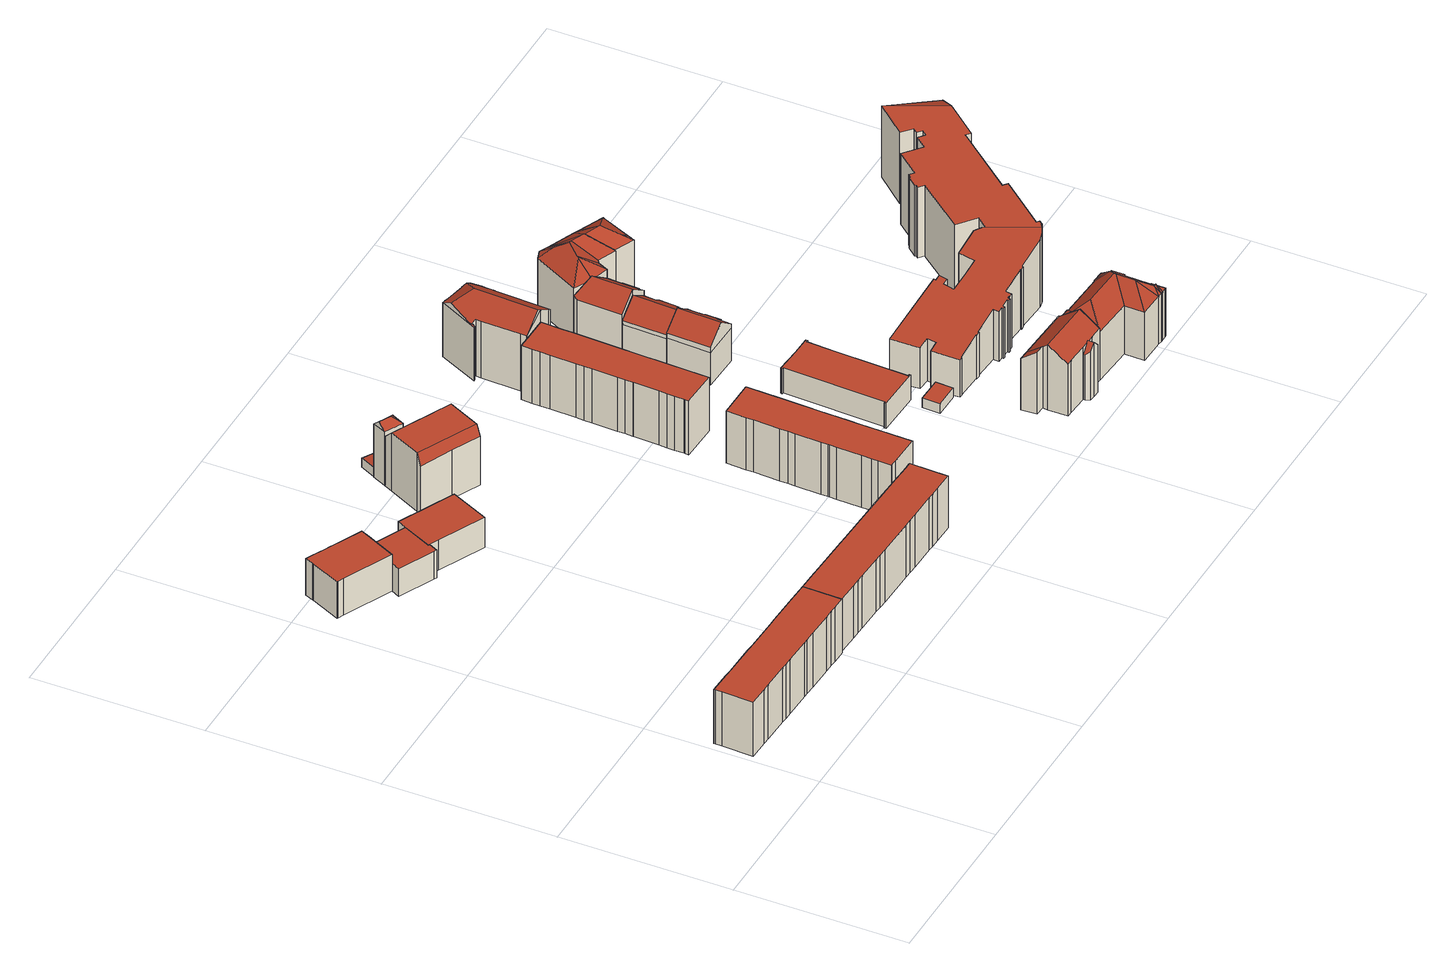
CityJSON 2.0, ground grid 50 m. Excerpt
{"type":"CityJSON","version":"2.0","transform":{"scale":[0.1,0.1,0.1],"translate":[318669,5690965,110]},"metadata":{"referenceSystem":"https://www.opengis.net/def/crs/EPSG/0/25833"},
"CityObjects":{
"building1":{"type":"Building","attributes":{"Dachtyp_tdc":"tdcPolyFlatRoof","Gemeindeschluessel":14713000,"Dachneigung":0,"QualitaetDacherkennung":54,"Geometrietyp2DReferenz":"3000","function":"31001_9998","roofType":"1000","measuredHeight":17.4},"geometry":[{"type":"MultiSurface","lod":"2","boundaries":[[[0,1,2,3]],[[1,4,5,2]],[[4,6,7,5]],[[6,8,9,7]],[[8,10,11,9]],[[10,12,13,11]],[[12,14,15,13]],[[14,16,17,15]],[[16,18,19,17]],[[18,20,21,19]],[[20,22,23,21]],[[22,24,25,23]],[[24,26,27,25]],[[26,28,29,27]],[[28,30,31,29]],[[30,32,33,31]],[[32,34,35,33]],[[34,36,37,35]],[[36,38,39,37]],[[38,40,41,39]],[[40,42,43,41]],[[40,38,36,34,32,30,28,26,24,22,20,18,16,14,12,10,8,6,4,1,0,44,45,46,42]],[[43,47,48,49,3,2,5,7,9,11,13,15,17,19,21,23,25,27,29,31,33,35,37,39,41]],[[42,46,47,43]],[[46,45,48,47]],[[45,44,49,48]],[[44,0,3,49]]],"semantics":{"surfaces":[{"type":"WallSurface"},{"type":"RoofSurface"},{"type":"GroundSurface"}],"values":[0,0,0,0,0,0,0,0,0,0,0,0,0,0,0,0,0,0,0,0,0,1,2,0,0,0,0]}}]},
"building2":{"type":"Building","attributes":{"Dachtyp_tdc":"tdcPolyFlatRoof","Gemeindeschluessel":14713000,"Dachneigung":0,"QualitaetDacherkennung":59,"Geometrietyp2DReferenz":"3000","function":"31001_9998","roofType":"1000","measuredHeight":11.8},"geometry":[{"type":"MultiSurface","lod":"2","boundaries":[[[50,51,52,53]],[[51,54,55,52]],[[54,56,57,55]],[[56,58,59,57]],[[58,60,61,59]],[[60,62,63,61]],[[62,64,65,63]],[[64,66,67,65]],[[66,68,69,67]],[[68,70,71,69]],[[70,72,73,71]],[[72,74,75,73]],[[74,50,53,75]],[[74,72,70,68,66,64,62,60,58,56,54,51,50]],[[53,52,55,57,59,61,63,65,67,69,71,73,75]]],"semantics":{"surfaces":[{"type":"WallSurface"},{"type":"RoofSurface"},{"type":"GroundSurface"}],"values":[0,0,0,0,0,0,0,0,0,0,0,0,0,1,2]}}]},
"building3":{"type":"Building","attributes":{"Dachtyp_tdc":"tdcPolyFlatRoof","Gemeindeschluessel":14713000,"Dachneigung":0,"QualitaetDacherkennung":65,"Geometrietyp2DReferenz":"3000","function":"31001_9998","roofType":"1000","measuredHeight":8.93},"geometry":[{"type":"MultiSurface","lod":"2","boundaries":[[[76,77,78,79]],[[77,80,81,78]],[[80,82,83,81]],[[82,84,85,83]],[[84,86,87,85]],[[86,88,89,87]],[[88,90,91,89]],[[90,92,93,91]],[[92,94,95,93]],[[94,76,79,95]],[[94,92,90,88,86,84,82,80,77,76]],[[79,78,81,83,85,87,89,91,93,95]]],"semantics":{"surfaces":[{"type":"WallSurface"},{"type":"RoofSurface"},{"type":"GroundSurface"}],"values":[0,0,0,0,0,0,0,0,0,0,1,2]}}]},
"building4":{"type":"Building","attributes":{"Dachtyp_tdc":"tdcPolyFlatRoof","Gemeindeschluessel":14713000,"Dachneigung":0,"QualitaetDacherkennung":61,"Geometrietyp2DReferenz":"3000","function":"31001_9998","roofType":"1000","measuredHeight":9.7},"geometry":[{"type":"MultiSurface","lod":"2","boundaries":[[[90,88,96,97]],[[88,86,98,96]],[[86,99,100,98]],[[99,101,102,100]],[[101,103,104,102]],[[103,105,106,104]],[[105,107,108,106]],[[107,90,97,108]],[[107,105,103,101,99,86,88,90]],[[97,96,98,100,102,104,106,108]]],"semantics":{"surfaces":[{"type":"WallSurface"},{"type":"RoofSurface"},{"type":"GroundSurface"}],"values":[0,0,0,0,0,0,0,0,1,2]}}]},
"building5":{"type":"Building","attributes":{"Dachtyp_tdc":"tdcPolyFlatRoof","Gemeindeschluessel":14713000,"Dachneigung":0,"QualitaetDacherkennung":49,"Geometrietyp2DReferenz":"3000","function":"31001_9998","roofType":"1000","measuredHeight":16.84},"geometry":[{"type":"MultiSurface","lod":"2","boundaries":[[[109,110,111,112]],[[110,113,114,111]],[[113,115,116,114]],[[115,117,118,116]],[[117,119,120,118]],[[119,121,122,120]],[[121,123,124,122]],[[123,125,126,124]],[[125,127,128,126]],[[127,129,130,128]],[[129,131,132,130]],[[131,42,133,132]],[[42,40,134,133]],[[40,135,136,134]],[[135,137,138,136]],[[137,139,140,138]],[[139,141,142,140]],[[141,143,144,142]],[[143,145,146,144]],[[145,147,148,146]],[[147,149,150,148]],[[149,151,152,150]],[[151,153,154,152]],[[153,155,156,154]],[[155,157,158,156]],[[157,109,112,158]],[[157,155,153,151,149,147,145,143,141,139,137,135,40,42,131,129,127,125,123,121,119,117,115,113,110,109]],[[112,111,114,116,118,120,122,124,126,128,130,132,133,134,136,138,140,142,144,146,148,150,152,154,156,158]]],"semantics":{"surfaces":[{"type":"WallSurface"},{"type":"RoofSurface"},{"type":"GroundSurface"}],"values":[0,0,0,0,0,0,0,0,0,0,0,0,0,0,0,0,0,0,0,0,0,0,0,0,0,0,1,2]}}]},
"building6":{"type":"Building","attributes":{"Gemeindeschluessel":14713000,"Geometrietyp2DReferenz":"3000","function":"31001_9998","roofType":"9999"},"children":["building6-1","building6-2"]},
"building6-1":{"type":"BuildingPart","attributes":{"Dachtyp_tdc":"tdcFreeFormRoof","Dachneigung":40.66,"QualitaetDacherkennung":10,"Geometrietyp2DReferenz":"3000","roofType":"5000","measuredHeight":19.08},"parents":["building6"],"geometry":[{"type":"MultiSurface","lod":"2","boundaries":[[[159,160,161,162,163]],[[160,164,165,161]],[[164,166,167,165]],[[166,168,169,167]],[[168,170,171,172,169]],[[170,168,166,173]],[[166,164,160,174,173]],[[174,159,170,173]],[[159,174,160]],[[162,161,165,167,169,172]],[[163,171,170,159]],[[163,162,172,171]]],"semantics":{"surfaces":[{"type":"WallSurface"},{"type":"RoofSurface"},{"type":"GroundSurface"},{"type":"ClosureSurface"}],"values":[0,0,0,0,0,1,1,1,0,2,0,3]}}]},
"building6-2":{"type":"BuildingPart","attributes":{"Dachtyp_tdc":"tdcCutGableRoof","Dachneigung":0.261,"QualitaetDacherkennung":41,"Geometrietyp2DReferenz":"3000","roofType":"9999","measuredHeight":18.91},"parents":["building6"],"geometry":[{"type":"MultiSurface","lod":"2","boundaries":[[[175,163,162,176]],[[171,177,178,172]],[[177,179,180,178]],[[179,181,182,180]],[[181,183,184,182]],[[183,185,186,184]],[[185,187,188,186]],[[187,189,190,188]],[[189,191,192,190]],[[191,193,194,192]],[[193,195,196,194]],[[195,197,198,196]],[[197,199,200,198]],[[199,201,202,200]],[[201,175,176,202]],[[189,187,185,183,181,179,177,171,163,175,201]],[[199,197,195,193,191]],[[201,199,191,189]],[[176,162,172,178,180,182,184,186,188,190,192,194,196,198,200,202]],[[172,162,163,171]]],"semantics":{"surfaces":[{"type":"WallSurface"},{"type":"RoofSurface"},{"type":"GroundSurface"},{"type":"ClosureSurface"}],"values":[0,0,0,0,0,0,0,0,0,0,0,0,0,0,0,1,1,1,2,3]}}]},
"building7":{"type":"Building","attributes":{"Gemeindeschluessel":14713000,"Dachtyp_tdc":"tdcPolyFlatRoof","Dachneigung":3.75,"QualitaetDacherkennung":51,"Geometrietyp2DReferenz":"3000","function":"31001_9998","roofType":"2100","measuredHeight":2.91},"geometry":[{"type":"MultiSurface","lod":"2","boundaries":[[[203,204,205,206]],[[204,207,208,205]],[[207,209,210,208]],[[209,203,206,210]],[[209,207,204,203]],[[206,205,208,210]]],"semantics":{"surfaces":[{"type":"WallSurface"},{"type":"RoofSurface"},{"type":"GroundSurface"}],"values":[0,0,0,0,1,2]}}]},
"building8":{"type":"Building","attributes":{"Dachtyp_tdc":"tdcPolyFlatRoof","Gemeindeschluessel":14713000,"Dachneigung":0,"QualitaetDacherkennung":71,"Geometrietyp2DReferenz":"3000","function":"31001_9998","roofType":"1000","measuredHeight":16.84},"geometry":[{"type":"MultiSurface","lod":"2","boundaries":[[[211,212,213,214]],[[212,215,216,213]],[[215,217,218,216]],[[217,219,220,218]],[[219,221,222,220]],[[221,223,224,222]],[[223,225,226,224]],[[225,227,228,226]],[[227,229,230,228]],[[229,231,232,230]],[[231,233,234,232]],[[233,235,236,234]],[[235,237,238,236]],[[237,239,240,238]],[[239,241,242,240]],[[241,243,244,242]],[[243,245,246,244]],[[245,247,248,246]],[[247,249,250,248]],[[249,251,252,250]],[[251,253,254,252]],[[253,255,256,254]],[[255,257,258,256]],[[257,259,260,258]],[[259,261,262,260]],[[261,263,264,262]],[[263,211,214,264]],[[263,261,259,257,255,253,251,249,247,245,243,241,239,237,235,233,231,229,227,225,223,221,219,217,215,212,211]],[[214,213,216,218,220,222,224,226,228,230,232,234,236,238,240,242,244,246,248,250,252,254,256,258,260,262,264]]],"semantics":{"surfaces":[{"type":"WallSurface"},{"type":"RoofSurface"},{"type":"GroundSurface"}],"values":[0,0,0,0,0,0,0,0,0,0,0,0,0,0,0,0,0,0,0,0,0,0,0,0,0,0,0,1,2]}}]},
"building9":{"type":"Building","attributes":{"Dachtyp_tdc":"tdcPolyFlatRoof","Gemeindeschluessel":14713000,"Dachneigung":0,"QualitaetDacherkennung":71,"Geometrietyp2DReferenz":"3000","function":"31001_9998","roofType":"1000","measuredHeight":17.45},"geometry":[{"type":"MultiSurface","lod":"2","boundaries":[[[265,266,267,268]],[[266,269,270,267]],[[269,271,272,270]],[[271,273,274,272]],[[273,275,276,274]],[[275,277,278,276]],[[277,279,280,278]],[[279,281,282,280]],[[281,283,284,282]],[[283,285,286,284]],[[285,287,288,286]],[[287,289,290,288]],[[289,291,292,290]],[[291,293,294,292]],[[293,295,296,294]],[[295,297,298,296]],[[297,299,300,298]],[[299,301,302,300]],[[301,303,304,302]],[[303,305,306,304]],[[305,307,308,306]],[[307,309,310,308]],[[309,311,312,310]],[[311,313,314,312]],[[313,315,316,314]],[[315,317,318,316]],[[317,319,320,318]],[[319,265,268,320]],[[319,317,315,313,311,309,307,305,303,301,299,297,295,293,291,289,287,285,283,281,279,277,275,273,271,269,266,265]],[[268,267,270,272,274,276,278,280,282,284,286,288,290,292,294,296,298,300,302,304,306,308,310,312,314,316,318,320]]],"semantics":{"surfaces":[{"type":"WallSurface"},{"type":"RoofSurface"},{"type":"GroundSurface"}],"values":[0,0,0,0,0,0,0,0,0,0,0,0,0,0,0,0,0,0,0,0,0,0,0,0,0,0,0,0,1,2]}}]},
"building10":{"type":"Building","attributes":{"Dachtyp_tdc":"tdcFreeFormRoof","Gemeindeschluessel":14713000,"Dachneigung":32.91,"QualitaetDacherkennung":65,"Geometrietyp2DReferenz":"3000","function":"31001_9998","roofType":"5000","measuredHeight":22.6},"geometry":[{"type":"MultiSurface","lod":"2","boundaries":[[[321,322,323,324]],[[322,325,326,323]],[[325,327,328,326]],[[327,329,330,328]],[[329,331,332,330]],[[331,333,334,332]],[[333,335,336,334]],[[335,337,338,336]],[[337,339,340,338]],[[339,341,342,340]],[[341,343,344,342]],[[343,345,346,344]],[[345,347,348,346]],[[347,349,350,348]],[[349,351,352,350]],[[351,353,354,352]],[[353,355,356,354]],[[355,357,358,356]],[[357,359,360,358]],[[359,361,362,360]],[[361,363,364,362]],[[363,365,366,364]],[[365,367,368,366]],[[367,321,324,368]],[[369,365,363,361,359,357,355,370,371]],[[370,353,351,349,347,345,343,341,339,337,372,371]],[[333,331,329,327,325,322,321,367,369,371,372,335]],[[337,335,372]],[[367,365,369]],[[355,353,370]],[[324,323,326,328,330,332,334,336,338,340,342,344,346,348,350,352,354,356,358,360,362,364,366,368]]],"semantics":{"surfaces":[{"type":"WallSurface"},{"type":"RoofSurface"},{"type":"GroundSurface"}],"values":[0,0,0,0,0,0,0,0,0,0,0,0,0,0,0,0,0,0,0,0,0,0,0,0,1,1,1,0,0,0,2]}}]},
"building11":{"type":"Building","attributes":{"Dachtyp_tdc":"tdcPolyFlatRoof","Gemeindeschluessel":14713000,"Dachneigung":0,"QualitaetDacherkennung":30,"Geometrietyp2DReferenz":"3000","function":"31001_9998","roofType":"1000","measuredHeight":8.12},"geometry":[{"type":"MultiSurface","lod":"2","boundaries":[[[373,374,375,376]],[[374,377,378,375]],[[377,379,380,378]],[[379,381,382,380]],[[381,383,384,382]],[[383,385,386,384]],[[385,387,388,386]],[[387,389,390,388]],[[389,391,392,390]],[[391,393,394,392]],[[393,395,396,394]],[[395,397,398,396]],[[397,399,400,398]],[[399,373,376,400]],[[399,397,395,393,391,389,387,385,383,381,379,377,374,373]],[[376,375,378,380,382,384,386,388,390,392,394,396,398,400]]],"semantics":{"surfaces":[{"type":"WallSurface"},{"type":"RoofSurface"},{"type":"GroundSurface"}],"values":[0,0,0,0,0,0,0,0,0,0,0,0,0,0,1,2]}}]},
"building12":{"type":"Building","attributes":{"Dachtyp_tdc":"tdcPolyFlatRoof","Gemeindeschluessel":14713000,"Dachneigung":0,"QualitaetDacherkennung":0,"Geometrietyp2DReferenz":"3000","BezugspunktDach":"2000","function":"31001_9998","measuredHeight":3},"geometry":[{"type":"MultiSurface","lod":"2","boundaries":[[[401,402,403,404]],[[404,403,405,406]],[[403,402,407,405]],[[402,401,408,407]],[[401,404,406,408]],[[406,405,407,408]]],"semantics":{"surfaces":[{"type":"RoofSurface"},{"type":"WallSurface"},{"type":"GroundSurface"}],"values":[0,1,1,1,1,2]}}]},
"building13":{"type":"Building","attributes":{"Dachtyp_tdc":"tdcFreeFormRoof","Gemeindeschluessel":14713000,"Dachneigung":37.5,"QualitaetDacherkennung":59,"Geometrietyp2DReferenz":"3000","function":"31001_9998","roofType":"5000","measuredHeight":16.28},"geometry":[{"type":"MultiSurface","lod":"2","boundaries":[[[409,410,411,412]],[[410,413,414,411]],[[413,415,416,414]],[[415,417,418,416]],[[417,419,420,418]],[[419,421,422,420]],[[421,423,424,422]],[[423,425,426,424]],[[425,427,428,426]],[[427,409,412,428]],[[429,430,431,432,433,434,435,419,417,436]],[[432,437,438,433]],[[423,434,433,438,425]],[[425,438,437,427]],[[427,437,432,431,409]],[[413,429,436,415]],[[415,436,417]],[[421,435,434,423]],[[419,435,421]],[[409,431,430,410]],[[410,430,429,413]],[[412,411,414,416,418,420,422,424,426,428]]],"semantics":{"surfaces":[{"type":"WallSurface"},{"type":"RoofSurface"},{"type":"GroundSurface"}],"values":[0,0,0,0,0,0,0,0,0,0,1,1,0,0,0,0,0,0,0,0,0,2]}}]},
"building14":{"type":"Building","attributes":{"Gemeindeschluessel":14713000,"Geometrietyp2DReferenz":"3000","function":"31001_9998","roofType":"9999"},"children":["building14-1","building14-2","building14-3"]},
"building14-1":{"type":"BuildingPart","attributes":{"Dachtyp_tdc":"tdcPolyFlatRoof","Dachneigung":36.32,"QualitaetDacherkennung":71,"Geometrietyp2DReferenz":"3000","roofType":"2100","measuredHeight":19.84},"parents":["building14"],"geometry":[{"type":"MultiSurface","lod":"2","boundaries":[[[439,440,441,442]],[[440,443,444,441]],[[445,446,447,448,449]],[[446,439,442,447]],[[446,445,443,440,439]],[[442,441,444,448,447]],[[449,443,445]],[[449,448,444,443]]],"semantics":{"surfaces":[{"type":"WallSurface"},{"type":"RoofSurface"},{"type":"GroundSurface"},{"type":"ClosureSurface"}],"values":[0,0,0,0,1,2,0,3]}}]},
"building14-2":{"type":"BuildingPart","attributes":{"Dachtyp_tdc":"tdcGableRoof","Dachneigung":36,"QualitaetDacherkennung":80,"Geometrietyp2DReferenz":"3000","roofType":"3100","measuredHeight":20.94},"parents":["building14"],"geometry":[{"type":"MultiSurface","lod":"2","boundaries":[[[450,451,452]],[[450,453,454,451]],[[453,455,456,454]],[[455,457,458,456]],[[457,449,448,458]],[[443,459,460,444]],[[459,461,462,460]],[[461,463,464,462]],[[463,465,466,464]],[[465,467,468,466]],[[467,469,468]],[[463,461,459,443,449,457]],[[457,455,453,450,470,471,472,467,465,463]],[[473,451,454,456,458,448,444,460,462,464,466,468]],[[450,452,470]],[[472,469,467]],[[452,451,473,471,470]],[[471,473,468,469,472]],[[443,444,448,449]]],"semantics":{"surfaces":[{"type":"WallSurface"},{"type":"RoofSurface"},{"type":"GroundSurface"},{"type":"ClosureSurface"}],"values":[0,0,0,0,0,0,0,0,0,0,0,1,1,2,0,0,3,3,3]}}]},
"building14-3":{"type":"BuildingPart","attributes":{"Dachtyp_tdc":"tdcFreeFormRoof","Dachneigung":50.4,"QualitaetDacherkennung":18,"Geometrietyp2DReferenz":"3000","roofType":"5000","measuredHeight":17.48},"parents":["building14"],"geometry":[{"type":"MultiSurface","lod":"2","boundaries":[[[474,452,451,475]],[[469,476,477,468]],[[476,478,479,477]],[[478,480,481,479]],[[480,482,483,481]],[[482,484,485,483]],[[484,474,475,485]],[[480,478,476,469,472,486]],[[486,470,452,474,484,482,480]],[[475,451,473,468,477,479,481,483,485]],[[471,470,486]],[[473,451,452,470,471]],[[472,471,486]],[[469,468,473,471,472]]],"semantics":{"surfaces":[{"type":"WallSurface"},{"type":"RoofSurface"},{"type":"GroundSurface"},{"type":"ClosureSurface"}],"values":[0,0,0,0,0,0,0,1,1,2,0,3,0,3]}}]},
"building15":{"type":"Building","attributes":{"Dachtyp_tdc":"tdcFreeFormRoof","Gemeindeschluessel":14713000,"Dachneigung":35.67,"QualitaetDacherkennung":76,"Geometrietyp2DReferenz":"3000","function":"31001_9998","roofType":"5000","measuredHeight":15.91},"geometry":[{"type":"MultiSurface","lod":"2","boundaries":[[[487,488,489,490]],[[488,491,492,489]],[[491,493,494,492]],[[493,495,496,494]],[[495,497,498,496]],[[497,499,500,498]],[[499,501,502,500]],[[501,503,504,502]],[[503,505,506,504]],[[505,507,508,506]],[[507,509,510,508]],[[509,511,512,510]],[[511,487,490,512]],[[513,514,515,516]],[[517,518,519,497,495,520,521,522,523,524,516,515,525]],[[503,517,525,505]],[[505,525,515,514,507]],[[509,513,516,524,511]],[[511,524,523,487]],[[487,523,522,488]],[[488,522,521,491]],[[491,521,520,493]],[[493,520,495]],[[499,519,518,501]],[[497,519,499]],[[501,518,517,503]],[[507,514,513,509]],[[490,489,492,494,496,498,500,502,504,506,508,510,512]]],"semantics":{"surfaces":[{"type":"WallSurface"},{"type":"RoofSurface"},{"type":"GroundSurface"}],"values":[0,0,0,0,0,0,0,0,0,0,0,0,0,1,1,0,0,0,0,0,0,0,0,0,0,0,0,2]}}]},
"building16":{"type":"Building","attributes":{"Gemeindeschluessel":14713000,"Geometrietyp2DReferenz":"3000","function":"31001_9998","roofType":"9999"},"children":["building16-1","building16-2"]},
"building16-1":{"type":"BuildingPart","attributes":{"Dachtyp_tdc":"tdcGableRoof","Dachneigung":36.3,"QualitaetDacherkennung":80,"Geometrietyp2DReferenz":"3000","roofType":"3100","measuredHeight":17.96},"parents":["building16"],"geometry":[{"type":"MultiSurface","lod":"2","boundaries":[[[526,527,528,529]],[[527,530,531,528]],[[530,532,533,531]],[[532,534,535,533]],[[534,536,537,535]],[[536,538,539,537]],[[538,540,541,539]],[[540,542,543,541]],[[542,544,545,543]],[[538,536,534,532,530]],[[530,527,526,544,542,540,538]],[[545,529,528,531,533,535,537,539,541,543]],[[529,545,544,526]]],"semantics":{"surfaces":[{"type":"WallSurface"},{"type":"RoofSurface"},{"type":"GroundSurface"},{"type":"ClosureSurface"}],"values":[0,0,0,0,0,0,0,0,0,1,1,2,3]}}]},
"building16-2":{"type":"BuildingPart","attributes":{"Dachtyp_tdc":"tdcPolyFlatRoof","Dachneigung":36.83,"QualitaetDacherkennung":93,"Geometrietyp2DReferenz":"3000","roofType":"2100","measuredHeight":13.8},"parents":["building16"],"geometry":[{"type":"MultiSurface","lod":"2","boundaries":[[[544,546,547,545]],[[546,548,549,547]],[[548,526,529,549]],[[526,548,546,544]],[[545,547,549,529]],[[544,545,529,526]]],"semantics":{"surfaces":[{"type":"WallSurface"},{"type":"RoofSurface"},{"type":"GroundSurface"},{"type":"ClosureSurface"}],"values":[0,0,0,1,2,3]}}]},
"building17":{"type":"Building","attributes":{"Dachtyp_tdc":"tdcFreeFormRoof","Gemeindeschluessel":14713000,"Dachneigung":34.65,"QualitaetDacherkennung":16,"Geometrietyp2DReferenz":"3000","function":"31001_9998","roofType":"5000","measuredHeight":21.67},"geometry":[{"type":"MultiSurface","lod":"2","boundaries":[[[550,551,552,553]],[[551,554,555,552]],[[554,556,557,555]],[[556,558,559,557]],[[558,560,561,559]],[[560,562,563,561]],[[562,564,565,563]],[[564,566,567,565]],[[566,568,569,567]],[[568,570,571,569]],[[570,572,573,571]],[[572,574,575,573]],[[574,576,577,575]],[[576,578,579,577]],[[578,580,581,579]],[[580,582,583,581]],[[582,584,585,583]],[[584,586,587,585]],[[586,588,589,587]],[[588,550,553,589]],[[590,591,588,586]],[[592,593,590,586,584]],[[594,592,584,582]],[[595,594,582,580]],[[596,597,598,599,595,580,578]],[[596,578,576]],[[597,596,576,574]],[[598,597,574,572]],[[600,599,598,572,570]],[[601,600,570,568]],[[601,568,566]],[[564,601,566]],[[564,600,601]],[[564,599,600]],[[562,599,564]],[[562,595,599]],[[562,594,595]],[[560,594,562]],[[560,592,594]],[[558,592,560]],[[558,593,592]],[[556,593,558]],[[593,556,602]],[[602,556,554]],[[603,591,590,593,602,554,551]],[[603,551,550]],[[591,603,550,588]],[[553,552,555,557,559,561,563,565,567,569,571,573,575,577,579,581,583,585,587,589]]],"semantics":{"surfaces":[{"type":"WallSurface"},{"type":"RoofSurface"},{"type":"GroundSurface"}],"values":[0,0,0,0,0,0,0,0,0,0,0,0,0,0,0,0,0,0,0,0,1,1,1,1,1,1,1,1,1,1,1,1,1,1,1,1,1,1,1,1,1,1,1,1,1,1,1,2]}}]},
"building18":{"type":"Building","attributes":{"Dachtyp_tdc":"tdcFreeFormRoof","Gemeindeschluessel":14713000,"Dachneigung":39.1,"QualitaetDacherkennung":27,"Geometrietyp2DReferenz":"3000","function":"31001_9998","roofType":"5000","measuredHeight":20.18},"geometry":[{"type":"MultiSurface","lod":"2","boundaries":[[[604,605,606]],[[605,604,607]],[[608,609,610,611,612]],[[613,608,612,614]],[[613,614,615]],[[609,608,613,615,616]],[[606,610,609,616,617]],[[618,619,620,621,604,606,617,622]],[[623,618,622,624]],[[625,623,624,626]],[[625,626,627]],[[628,629,630,619,618,623,625,627,631]],[[628,631,632]],[[629,628,632,633]],[[630,629,633,634]],[[635,636,620,619,630,634,637]],[[638,635,637,639]],[[640,638,639,641]],[[640,641,642]],[[636,635,638,640,642,643]],[[621,620,636,643,644]],[[466,462,460,645,646,647,648,649,650,651,652,653,654,655,656,657,658,659,660,661,662,663]],[[643,642,462,466]],[[642,641,460,462]],[[641,639,645,460]],[[639,637,646,645]],[[637,634,647,646]],[[634,633,648,647]],[[633,632,649,648]],[[632,631,650,649]],[[631,627,651,650]],[[627,626,652,651]],[[626,624,653,652]],[[624,622,654,653]],[[622,617,655,654]],[[617,616,656,655]],[[616,615,657,656]],[[615,614,658,657]],[[614,612,659,658]],[[612,611,660,659]],[[611,605,661,660]],[[605,607,662,661]],[[607,644,663,662]],[[644,643,466,663]],[[604,621,644,607]],[[606,611,610]],[[606,605,611]]],"semantics":{"surfaces":[{"type":"RoofSurface"},{"type":"GroundSurface"},{"type":"WallSurface"}],"values":[0,0,0,0,0,0,0,0,0,0,0,0,0,0,0,0,0,0,0,0,0,1,2,2,2,2,2,2,2,2,2,2,2,2,2,2,2,2,2,2,2,2,2,2,0,0,0]}}]},
"building19":{"type":"Building","attributes":{"name":"August-Bebel-Grundschule","Dachtyp_tdc":"tdcFreeFormRoof","Gemeindeschluessel":14713000,"Dachneigung":0.486,"QualitaetDacherkennung":11,"Geometrietyp2DReferenz":"3000","function":"31001_3021","roofType":"5000","measuredHeight":23.07},"geometry":[{"type":"MultiSurface","lod":"2","boundaries":[[[664,665,666,667]],[[665,668,669,666]],[[668,670,671,669]],[[670,672,673,671]],[[672,674,675,673]],[[674,676,677,675]],[[676,678,679,677]],[[678,680,681,679]],[[680,682,683,681]],[[682,684,685,683]],[[684,686,687,685]],[[686,688,689,687]],[[688,690,691,689]],[[690,692,693,691]],[[692,694,695,693]],[[694,696,697,695]],[[696,698,699,697]],[[698,700,701,699]],[[700,702,703,701]],[[702,704,705,703]],[[704,706,707,705]],[[706,708,709,707]],[[708,710,711,709]],[[710,712,713,711]],[[712,714,715,713]],[[714,716,717,715]],[[716,718,719,717]],[[718,720,721,719]],[[720,722,723,721]],[[722,724,725,723]],[[722,720,726,727,728,729,730,731,732,733,734,735,736,737,738,739,740,741,742,743,744,745,746,747,748,749,750,751,752,753,754,755,756,757,758,759,760,761,762,763,764,765,766,767,724]],[[768,702,700,769]],[[712,710,708,706,704,768,769,698,696,694,692,690,688,686,684,682,680,678,676,674,672,670,668,665,664,770,727,726,718,716,714]],[[700,698,769]],[[770,728,727]],[[720,718,726]],[[704,702,768]],[[725,771,772,773,774,775,776,777,778,779,780,781,782,783,784,785,786,787,788,789,790,791,792,793,794,795,796,797,798,799,800,801,802,803,804,805,806,807,808,809,810,811,667,666,669,671,673,675,677,679,681,683,685,687,689,691,693,695,697,699,701,703,705,707,709,711,713,715,717,719,721,723]],[[724,767,771,725]],[[767,766,772,771]],[[766,765,773,772]],[[765,764,774,773]],[[764,763,775,774]],[[763,762,776,775]],[[762,761,777,776]],[[761,760,778,777]],[[760,759,779,778]],[[759,758,780,779]],[[758,757,781,780]],[[757,756,782,781]],[[756,755,783,782]],[[755,754,784,783]],[[754,753,785,784]],[[753,752,786,785]],[[752,751,787,786]],[[751,750,788,787]],[[750,749,789,788]],[[749,748,790,789]],[[748,747,791,790]],[[747,746,792,791]],[[746,745,793,792]],[[745,744,794,793]],[[744,743,795,794]],[[743,742,796,795]],[[742,741,797,796]],[[741,740,798,797]],[[740,739,799,798]],[[739,738,800,799]],[[738,737,801,800]],[[737,736,802,801]],[[736,735,803,802]],[[735,734,804,803]],[[734,733,805,804]],[[733,732,806,805]],[[732,731,807,806]],[[731,730,808,807]],[[730,729,809,808]],[[729,728,810,809]],[[728,770,811,810]],[[770,664,667,811]]],"semantics":{"surfaces":[{"type":"WallSurface"},{"type":"RoofSurface"},{"type":"GroundSurface"}],"values":[0,0,0,0,0,0,0,0,0,0,0,0,0,0,0,0,0,0,0,0,0,0,0,0,0,0,0,0,0,0,1,1,1,0,0,0,0,2,0,0,0,0,0,0,0,0,0,0,0,0,0,0,0,0,0,0,0,0,0,0,0,0,0,0,0,0,0,0,0,0,0,0,0,0,0,0,0,0,0,0]}}]}
},
"vertices":[
[324,178,196],[294,179,196],[294,179,22],[324,178,22],[280,179,196],[280,179,22],[202,182,196],[202,182,22],[178,182,196],[178,182,22],[161,183,196],[161,183,22],[82,185,196],[82,185,22],[60,186,196],[60,186,22],[0,188,196],[0,188,22],[4,278,196],[4,278,22],[4,297,196],[4,297,22],[4,302,196],[4,302,22],[69,300,196],[69,300,22],[90,299,196],[90,299,22],[189,296,196],[189,296,22],[211,295,196],[211,295,22],[310,292,196],[310,292,22],[333,292,196],[333,292,22],[431,289,196],[431,289,22],[453,288,196],[453,288,22],[488,287,196],[488,287,22],[485,173,196],[485,173,22],[400,175,196],[426,175,196],[446,174,196],[446,174,22],[426,175,22],[400,175,22],
[224,1324,128],[80,1391,128],[80,1391,10],[224,1324,10],[64,1399,128],[64,1399,10],[61,1400,128],[61,1400,10],[100,1486,128],[100,1486,10],[102,1489,128],[102,1489,10],[113,1514,128],[113,1514,10],[128,1508,128],[128,1508,10],[171,1487,128],[171,1487,10],[182,1482,128],[182,1482,10],[201,1473,128],[201,1473,10],[278,1436,128],[278,1436,10],[265,1409,128],[265,1409,10],
[211,1298,100],[224,1324,100],[224,1324,11],[211,1298,11],[265,1409,100],[265,1409,11],[342,1373,100],[342,1373,11],[345,1372,100],[345,1372,11],[373,1359,100],[373,1359,11],[332,1274,100],[332,1274,11],[336,1272,100],[336,1272,11],[323,1245,100],[323,1245,11],[316,1249,100],[316,1249,11],
[332,1274,3],[336,1272,3],[373,1359,3],[374,1361,100],[374,1361,3],[386,1386,100],[386,1386,3],[552,1308,100],[552,1308,3],[499,1195,100],[499,1195,3],[363,1259,100],[363,1259,3],
[1002,157,196],[977,157,196],[977,157,28],[1002,157,28],[959,158,196],[959,158,28],[881,160,196],[881,160,28],[855,161,196],[855,161,28],[832,162,196],[832,162,28],[717,165,196],[717,165,28],[690,166,196],[690,166,28],[670,167,196],[670,167,28],[593,169,196],[593,169,28],[573,170,196],[573,170,28],[547,171,196],[547,171,28],[485,173,28],[488,287,28],[551,285,196],[551,285,28],[575,284,196],[575,284,28],[694,280,196],[694,280,28],[718,279,196],[718,279,28],[839,275,196],[839,275,28],[863,274,196],[863,274,28],[984,270,196],[984,270,28],[1007,269,196],[1007,269,28],[1046,267,196],[1046,267,28],[1063,267,196],[1063,267,28],[1067,267,196],[1067,267,28],[1063,155,196],[1063,155,28],
[610,1534,182],[629,1574,182],[629,1574,10],[610,1534,10],[610,1534,168],[659,1558,182],[659,1558,10],[682,1547,182],[682,1547,10],[676,1534,182],[676,1534,10],[663,1508,182],[663,1508,168],[663,1508,10],[653,1537,201],[619,1554,201],
[608,1531,171],[608,1531,10],[678,1501,168],[678,1501,10],[682,1499,168],[682,1499,10],[735,1473,168],[735,1473,10],[740,1471,168],[740,1471,10],[771,1456,169],[771,1456,10],[783,1450,169],[783,1450,10],[770,1423,199],[770,1423,10],[724,1328,199],[724,1328,10],[719,1316,167],[719,1316,10],[637,1355,167],[637,1355,10],[543,1399,164],[543,1399,10],[549,1412,199],[549,1412,10],[596,1507,199],[596,1507,10],
[659,1558,38],[629,1574,40],[629,1574,11],[659,1558,11],[651,1619,40],[651,1619,11],[683,1604,38],[683,1604,11],
[1158,303,192],[1065,306,192],[1065,306,24],[1158,303,24],[1047,307,192],[1047,307,24],[1044,307,192],[1044,307,24],[1045,345,192],[1045,345,24],[1046,364,192],[1046,364,24],[1047,393,192],[1047,393,24],[1049,465,192],[1049,465,24],[1050,486,192],[1050,486,24],[1050,490,192],[1050,490,24],[1050,510,192],[1050,510,24],[1053,585,192],[1053,585,24],[1054,605,192],[1054,605,24],[1054,629,192],[1054,629,24],[1057,705,192],[1057,705,24],[1058,726,192],[1058,726,24],[1061,785,192],[1061,785,24],[1173,784,192],[1173,784,24],[1173,782,192],[1173,782,24],[1171,724,192],[1171,724,24],[1170,696,192],[1170,696,24],[1167,605,192],[1167,605,24],[1166,576,192],[1166,576,24],[1163,486,192],[1163,486,24],[1162,456,192],[1162,456,24],[1160,366,192],[1160,366,24],[1159,339,192],[1159,339,24],
[1063,892,186],[1063,903,186],[1063,903,12],[1063,892,12],[1064,906,186],[1064,906,12],[1064,932,186],[1064,932,12],[1065,954,186],[1065,954,12],[1066,978,186],[1066,978,12],[1069,1052,186],[1069,1052,12],[1069,1053,186],[1069,1053,12],[1070,1076,186],[1070,1076,12],[1070,1098,186],[1070,1098,12],[1073,1172,186],[1073,1172,12],[1074,1195,186],[1074,1195,12],[1075,1218,186],[1075,1218,12],[1077,1293,186],[1077,1293,12],[1078,1322,186],[1078,1322,12],[1079,1345,186],[1079,1345,12],[1081,1377,186],[1081,1377,12],[1115,1376,186],[1115,1376,12],[1191,1375,186],[1191,1375,12],[1188,1310,186],[1188,1310,12],[1188,1282,186],[1188,1282,12],[1184,1190,186],[1184,1190,12],[1183,1164,186],[1183,1164,12],[1180,1070,186],[1180,1070,12],[1179,1042,186],[1179,1042,12],[1176,950,186],[1176,950,12],[1175,923,186],[1175,923,12],[1174,888,186],[1174,888,12],
[1249,1571,194],[1248,1554,193],[1248,1554,9],[1249,1571,9],[1252,1554,191],[1252,1554,9],[1251,1536,191],[1251,1536,9],[1248,1537,193],[1248,1537,9],[1242,1374,192],[1242,1374,9],[1235,1374,196],[1235,1374,9],[1191,1375,225],[1191,1375,9],[1115,1376,193],[1115,1376,9],[1115,1378,193],[1115,1378,9],[1115,1395,193],[1115,1395,9],[1119,1509,192],[1119,1509,9],[1120,1525,192],[1120,1525,9],[1109,1530,185],[1109,1530,9],[1108,1526,184],[1108,1526,9],[1104,1520,182],[1104,1520,9],[1101,1521,180],[1101,1521,9],[1156,1637,184],[1156,1637,9],[1160,1635,185],[1160,1635,9],[1163,1634,186],[1163,1634,9],[1172,1629,189],[1172,1629,9],[1213,1609,204],[1213,1609,9],[1214,1611,203],[1214,1611,9],[1241,1599,200],[1241,1599,9],[1228,1604,208],[1141,1605,204],[1185,1561,235],[1176,1375,235],
[1498,482,104],[1503,481,104],[1503,481,23],[1498,482,23],[1503,477,104],[1503,477,23],[1369,482,104],[1369,482,23],[1369,487,104],[1369,487,23],[1374,487,104],[1374,487,23],[1387,782,104],[1387,782,23],[1382,783,104],[1382,783,23],[1383,788,104],[1383,788,23],[1458,784,104],[1458,784,23],[1517,782,104],[1517,782,23],[1517,777,104],[1517,777,23],[1511,777,104],[1511,777,23],[1507,694,104],[1507,694,23],
[1558,383,56],[1560,435,56],[1485,436,56],[1483,384,56],[1485,436,26],[1483,384,26],[1560,435,26],[1558,383,26],
[1460,1090,122],[1459,1080,122],[1459,1080,18],[1460,1090,18],[1459,1075,122],[1459,1075,18],[1458,1048,122],[1458,1048,18],[1478,1048,122],[1478,1048,18],[1476,1003,122],[1476,1003,18],[1457,1004,122],[1457,1004,18],[1454,963,122],[1454,963,18],[1341,966,122],[1341,966,18],[1346,1094,122],[1346,1094,18],[1459,1075,137],[1459,1080,137],[1460,1090,137],[1403,1092,180],[1399,965,180],[1454,963,137],[1457,1004,137],[1458,1048,137],[1346,1094,139],[1341,966,139],
[1591,206,189],[1592,208,188],[1592,208,23],[1591,206,23],[1621,207,188],[1621,207,23],[1621,161,222],[1594,163,221],[1594,163,23],[1621,161,23],[1621,161,221],
[1696,84,191],[1696,84,23],[1696,84,165],[1637,87,191],[1637,87,23],[1620,87,191],[1620,87,23],[1620,145,233],[1620,145,23],[1792,198,188],[1792,198,23],[1792,195,190],[1792,195,23],[1790,137,233],[1790,137,23],[1788,80,191],[1788,80,23],[1748,82,191],[1748,82,23],[1748,82,170],[1717,83,191],[1723,83,191],[1730,82,191],[1723,83,23],
[1699,84,169],[1699,84,23],[1748,76,171],[1748,76,23],[1741,63,178],[1741,63,23],[1723,64,198],[1723,64,23],[1706,65,178],[1706,65,23],[1699,78,169],[1699,78,23],[1723,83,198],
[1466,1216,119],[1466,1214,119],[1466,1214,15],[1466,1216,15],[1465,1203,119],[1465,1203,15],[1464,1182,119],[1464,1182,15],[1482,1181,120],[1482,1181,15],[1480,1125,119],[1480,1125,15],[1461,1126,119],[1461,1126,15],[1461,1107,119],[1461,1107,15],[1460,1102,119],[1460,1102,15],[1460,1090,119],[1460,1090,15],[1346,1094,119],[1346,1094,15],[1351,1222,119],[1351,1222,15],[1466,1217,119],[1466,1217,15],[1351,1222,132],[1346,1094,132],[1403,1092,174],[1408,1220,174],[1460,1102,133],[1461,1107,133],[1461,1126,133],[1464,1182,133],[1465,1203,133],[1466,1214,133],[1466,1216,133],[1466,1217,133],[1460,1090,133],
[1466,1237,150],[1466,1217,150],[1466,1217,12],[1466,1237,12],[1408,1220,192],[1408,1220,12],[1351,1222,150],[1351,1222,12],[1356,1353,150],[1356,1353,12],[1362,1366,154],[1362,1366,12],[1413,1340,192],[1413,1340,12],[1415,1339,190],[1415,1339,12],[1470,1324,150],[1470,1324,12],[1468,1287,150],[1468,1287,12],
[1483,1286,139],[1483,1286,12],[1481,1238,139],[1481,1238,12],
[1415,1339,178],[1362,1366,178],[1362,1366,9],[1415,1339,9],[1434,1503,178],[1434,1503,9],[1461,1512,178],[1461,1512,9],[1483,1503,178],[1483,1503,9],[1488,1500,178],[1488,1500,9],[1568,1467,178],[1568,1467,9],[1583,1460,178],[1583,1460,9],[1659,1428,178],[1659,1428,9],[1658,1426,178],[1658,1426,9],[1656,1421,178],[1656,1421,9],[1620,1338,178],[1620,1338,9],[1618,1334,178],[1618,1334,9],[1611,1317,178],[1611,1317,9],[1610,1315,178],[1610,1315,9],[1551,1341,178],[1551,1341,9],[1549,1338,178],[1549,1338,9],[1494,1361,178],[1494,1361,9],[1485,1355,178],[1485,1355,9],[1470,1324,178],[1470,1324,9],[1441,1394,218],[1439,1391,218],[1486,1433,222],[1474,1432,226],[1527,1416,222],[1530,1416,220],[1609,1317,179],[1599,1342,192],[1597,1347,195],[1578,1396,221],[1649,1424,184],[1655,1427,180],[1459,1473,204],[1435,1389,216],
[1971,67,223],[1990,11,178],[2004,31,195],[1913,14,178],[2012,26,191],[2008,31,195],[2013,31,195],[2004,10,178],[2011,10,178],[2025,13,180],[2025,10,178],[2028,10,178],[2029,52,178],[2026,52,178],[2004,156,199],[1998,154,203],[1970,128,225],[1973,125,223],[2029,129,178],[2009,154,197],[2032,129,178],[2028,161,181],[2033,167,178],[2030,166,178],[2009,183,180],[1999,162,198],[2000,158,200],[2012,185,178],[2012,186,178],[1976,188,178],[1976,186,178],[1814,171,196],[1848,135,225],[1836,193,178],[1814,174,196],[1836,196,178],[1795,195,180],[1792,198,178],[1792,195,178],[1788,80,178],[1915,73,178],[1836,196,23],[1836,193,23],[1976,186,23],[1976,188,23],[2012,186,23],[2012,185,23],[2030,166,23],[2033,167,23],[2032,129,23],[2029,129,23],[2026,52,23],[2029,52,23],[2028,10,23],[2025,10,23],[2011,10,23],[2004,10,23],[1990,11,23],[1913,14,23],[1915,73,23],
[2007,532,241],[1954,574,241],[1954,574,14],[2007,532,14],[2066,713,242],[2066,713,14],[2050,726,242],[2050,726,14],[2057,734,242],[2057,734,14],[2055,736,242],[2055,736,14],[2079,764,242],[2079,764,14],[2081,762,242],[2081,762,14],[2089,771,242],[2089,771,14],[2102,760,242],[2102,760,14],[2158,827,243],[2158,827,14],[2208,785,243],[2208,785,14],[2235,818,244],[2235,818,14],[2253,803,244],[2253,803,14],[2265,817,244],[2265,817,14],[2252,828,244],[2252,828,14],[2263,841,244],[2263,841,14],[2233,867,244],[2233,867,14],[2312,957,244],[2312,957,14],[2426,839,223],[2426,839,14],[2311,701,244],[2311,701,14],[2298,712,244],[2298,712,14],[2154,537,242],[2154,537,14],[2167,526,242],[2167,526,14],[2057,393,241],[2057,393,14],[2064,386,241],[2064,386,14],[2055,375,241],[2055,375,14],[2053,377,241],[2053,377,14],[2041,367,240],[2041,367,14],[2028,361,236],[2028,361,14],[2006,356,230],[2006,356,14],[2044,370,240],[1976,507,240],[1958,521,238],[1878,525,220],[1876,478,214],[1825,481,203],[1771,486,191],[1774,516,195],[1791,515,199],[1793,539,202],[1776,540,199],[1777,546,199],[1559,565,152],[1568,482,144],[1603,480,152],[1602,453,149],[1571,454,142],[1580,374,135],[1588,374,136],[1588,376,137],[1668,372,155],[1667,370,154],[1678,369,157],[1678,372,157],[1758,368,175],[1757,351,173],[1773,351,176],[1773,345,176],[1778,345,177],[1779,350,178],[1801,349,183],[1801,344,182],[1807,344,183],[1807,350,184],[1812,350,185],[1812,348,185],[1822,347,187],[1823,365,189],[1902,361,207],[1902,358,207],[1912,358,209],[1912,361,209],[2390,797,245],[2311,956,245],[1982,501,240],[1912,361,14],[1912,358,14],[1902,358,14],[1902,361,14],[1823,365,14],[1822,347,14],[1812,348,14],[1812,350,14],[1807,350,14],[1807,344,14],[1801,344,14],[1801,349,14],[1779,350,14],[1778,345,14],[1773,345,14],[1773,351,14],[1757,351,14],[1758,368,14],[1678,372,14],[1678,369,14],[1667,370,14],[1668,372,14],[1588,376,14],[1588,374,14],[1580,374,14],[1571,454,14],[1602,453,14],[1603,480,14],[1568,482,14],[1559,565,14],[1777,546,14],[1776,540,14],[1793,539,14],[1791,515,14],[1774,516,14],[1771,486,14],[1825,481,14],[1876,478,14],[1878,525,14],[1958,521,14],[1982,501,14]
]}
